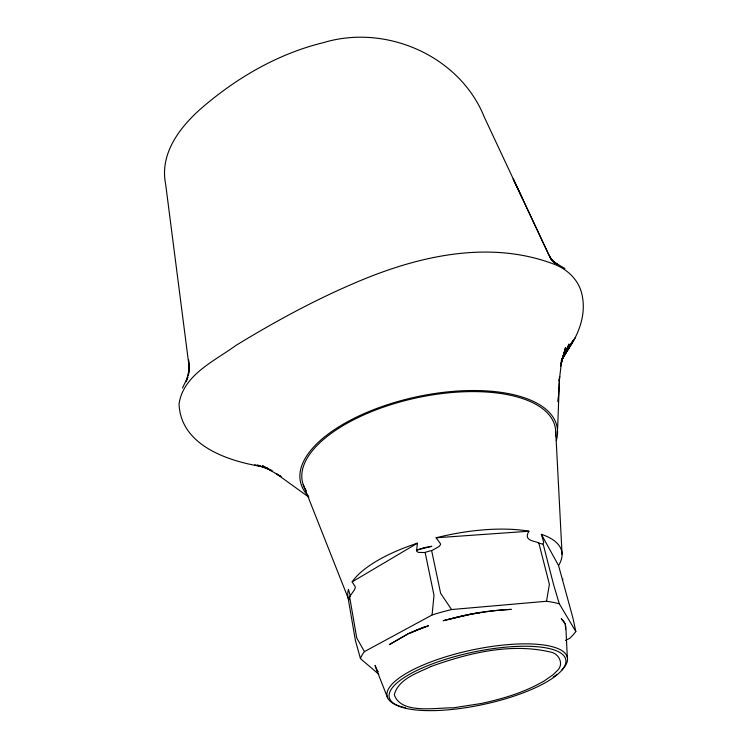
<?xml version="1.0" encoding="UTF-8"?>
<svg xmlns="http://www.w3.org/2000/svg" width="748" height="748" viewBox="0 0 748 748"><rect width="100%" height="100%" fill="white"/><g stroke="black" fill="none" stroke-linecap="round" stroke-linejoin="round"><path stroke-width="1.12" d="M557.615 428.604L559.579 376.562L559.224 380.947L561.552 361.677L560.626 366.034L565.535 347.511L560.682 364.959M188.412 375.262L188.992 367.951L188.515 359.676L189.422 369.157L165.654 184.279C158.997 151.863 182.437 123.794 205.728 104.552C239.977 75.857 279.911 53.239 323.538 42.608C385.968 23.674 459.973 55.913 484.386 117.314L550.173 257.686M558.41 397.263L558.158 401.872L559.579 376.562M565.628 629.068L565.254 623.991L561.28 618.633L563.73 621.195L565.254 623.991L565.843 626.974L567.33 657.614M188.786 372.13L189.431 366.548M188.421 375.169L188.964 370.634L186.149 381.732L187.926 376.805L182.428 388.053M451.586 609.545L440.647 593.37L431.661 550.678L439.235 546.395L440.563 544.507A1.767 1.533 32.4 0 0 440.357 543.59L436.131 537.784A109.292 39.943 -12.1 0 1 528.92 531.23C523.497 540.252 532.567 540.617 538.775 542.805L549.387 584.31L546.517 601.261L451.586 609.545A112.293 35.904 -12.1 0 0 432.092 614.94M560.71 365.052L564.441 352.177L562.187 358.722M562.01 359.47L569.097 344.015L561.271 360.938M575.324 337.563L565.273 353.58C577.578 337.039 586.591 316.311 582.14 295.366C579.494 280.921 568.097 269.645 554.726 264.446C487.556 238.575 413.176 257.088 349.821 285.147C310.401 302.239 272.674 323.024 236.013 345.361C214.695 361.013 183.382 374.739 179.053 403.845C180.549 445.817 228.972 461.535 263.511 466.827M561.271 361.256L567.143 349.325L561.944 359.582M561.533 360.695L572.837 340.817L562.253 358.816M562.169 358.947L564.712 354.599M562.244 358.872L569.826 346.633M568.751 347.549L570.687 344.978M556.615 671.265C564.618 664.804 559.364 653.238 549.948 651.91C510.342 642.803 468.697 652.957 431.194 666.412M556.475 671.452L552.837 674.939L543.665 681.306M543.497 681.409L537.616 684.551M364.463 651.611L356.74 637.997L349.587 596.633L354.468 589.854L355.291 587.461A1.702 1.113 -79.7 0 0 355.132 586.572L352.158 581.86L417.468 543.179L416.58 550.435A1.767 1.216 -78.4 0 0 416.767 551.36L418.356 552.407L425.135 552.548L433.999 595.24L432.092 614.978L364.463 651.611A112.293 35.904 -12.1 0 0 360.433 658.614L378.778 674.238M537.419 684.654C519.776 693.817 500.468 699.296 481.123 703.522L453.195 707.86C437.515 707.309 400.834 714.966 394.299 694.677C398.6 678.735 417.534 673.004 430.96 666.515M410.989 632.761L416.365 630.087L428.52 625.73L408.52 633.584L389.399 644.58L408.52 633.584L424.817 626.759M565.404 640.447L569.555 638.427A112.303 35.867 -12.1 0 0 575.81 631.527L572.977 618.147L558.56 565.535A109.292 39.943 -12.1 0 0 541.374 534.315L543.712 542.291L543.095 543.852L553.754 585.226L559.298 603.776L575.82 631.527M448.146 619.625C468.594 613.444 489.959 610.433 511.267 609.377C488.266 610.48 465.471 614.772 443.181 620.709L472.764 613.734L479.356 612.902M436.131 537.784L528.93 531.239M254.797 464.789L267.56 468.351L263.249 467.033M257.48 464.91L272.113 470.754L262.483 465.752L281.07 476.579L276.816 474.064L308.877 497.186M564.946 268.541L552.585 261.23L557.681 264.521L551.173 259.649L554.904 263.025L549.565 256.901L552.183 260.678L548.303 253.703L513.203 178.884L522.59 198.837M377.712 671.003L378.338 671.816M375.935 668.319L375.066 665.411L377.235 670.358M541.374 534.324L558.56 565.535M303.192 484.498L348.914 600.083A109.292 39.943 -12.1 0 1 348.456 589.396L350.447 596.408M376.3 669.067L387.623 697.837M360.461 658.605L355.403 640.447L348.297 599.213M555.717 431.297L562.075 554.371M352.158 581.851A109.292 39.943 -12.1 0 1 417.478 543.17M348.475 599.185A113.023 40.299 -12.3 0 1 349.793 596.605M546.489 601.27A112.293 35.904 -12.1 0 1 559.28 603.786M308.55 496.261A131.218 58.568 -12.2 0 1 414.158 397.366A131.218 58.568 -12.2 0 1 556.306 440.572M306.315 490.838A129.311 57.708 -12.2 0 1 416.075 397.973A129.311 57.708 -12.2 0 1 555.465 436.374M424.986 552.398A113.004 40.607 -12.1 0 1 431.54 550.509M563.02 579.055A113.06 40.579 -11.9 0 1 562.374 579.896M538.27 543.076A113.032 40.214 -12 0 1 542.609 544.086M405.397 707.702A92.172 27.311 -12.1 0 1 464.078 651.798A92.172 27.311 -12.1 0 1 561.673 670.245M557.064 674.303A92.172 27.311 -12.1 0 1 553.314 677.024M424.284 547.648L416.608 550.107L431.783 546.311L424.284 547.648M438.122 710.478A90.246 26.648 -12.1 0 0 565.787 659.605A90.246 26.648 -12.1 0 0 428.688 665.29A90.246 26.648 -12.1 0 0 438.122 710.478"/></g></svg>
